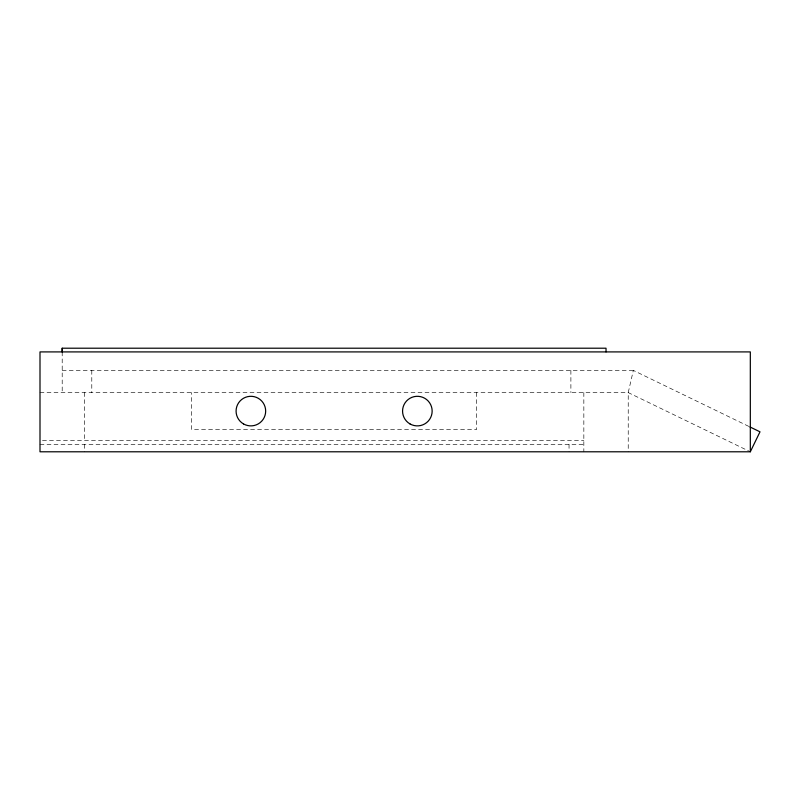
<?xml version="1.0" encoding="UTF-8"?>
<svg xmlns="http://www.w3.org/2000/svg" width="800" height="800" viewBox="0 0 800 800"><rect width="100%" height="100%" fill="white"/><g stroke="black" fill="none" stroke-linecap="round" stroke-linejoin="round"><path stroke-width="0.6" stroke-dasharray="4 3" d="M748.79 426.39L633.33 370.4L628.23 392.6L628.23 451.79M62.2 370.4L633.33 370.4M40 392.6L628.23 392.6L749.2 451.25M42.47 440.7L583.84 440.7M40 444.39L583.84 444.39M583.84 392.6L583.84 451.79M570.89 370.4L570.89 392.6M569.04 444.39L569.04 451.79M476.55 392.6L476.55 429.6L191.68 429.6L191.68 392.6M91.79 370.4L91.79 392.6M84.39 392.6L84.39 440.7M84.39 444.39L84.39 451.79M62.2 351.91L62.2 392.6"/><path stroke-width="1.2" d="M62.2 348.21L62.2 351.91L62.2 348.21L606.03 348.21L606.03 351.91M750.32 451.79L750.32 351.91L40 351.91L40 451.79L750.32 451.79L760 431.82L749.91 426.93M243.48 423.91A14.8 14.8 0 0 0 265.67 411.1A14.8 14.8 0 0 0 243.48 398.28A14.8 14.8 0 0 0 243.48 423.91M409.96 423.91A14.8 14.8 0 0 0 432.15 411.1A14.8 14.8 0 0 0 409.96 398.28A14.8 14.8 0 0 0 409.96 423.91"/></g></svg>
